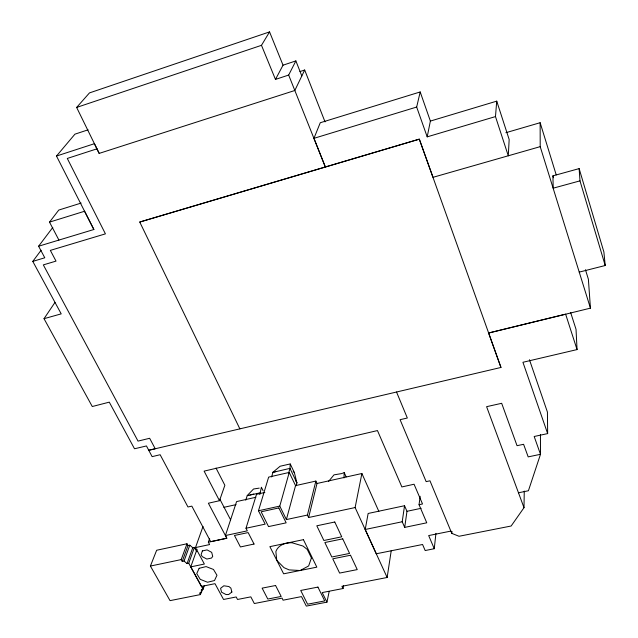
<?xml version="1.0" encoding="UTF-8"?>
<svg xmlns="http://www.w3.org/2000/svg" width="638" height="638" viewBox="0 0 638 638"><rect width="100%" height="100%" fill="white"/><g stroke="black" fill="none" stroke-linecap="round" stroke-linejoin="round"><path stroke-width="0.96" d="M188.003 545.546L189.797 545.187L192.756 547.723L194.407 547.38L188.736 563.25L187.054 563.601L184.039 561.033L182.229 561.392L188.003 545.546L187.006 543.767L156.653 550.251L150.401 566.058L170.043 600.645L200.412 594.584L199.582 593.013L201.321 592.638L201.361 589.703L203.059 589.337L204.256 585.756M396.533 392.011L407.331 418.01L400.09 419.692L426.152 481.626L429.972 480.805L451.8 533.376L459.017 536.271L511.142 526.015L523.997 507.689L524.261 491.069M343.994 477.95L344.185 472.567L342.766 473.101M288.647 473.077L289.979 468.364L290.234 463.938L280.138 466.234L273.008 472.192L271.573 476.937M495.479 116.587L496.731 101.147L430.379 121.076L427.197 136.851L495.479 116.587L508.295 155.816L509.164 139.483L496.731 101.147M451.8 533.376L451.983 531.414M420.147 496.292L419.054 504.714L426.758 522.801L404.699 527.395L406.98 511.309L404.54 505.727L368.142 513.47L365.207 529.484L376.276 553.776L422.563 544.493L425.187 550.546L434.263 548.712L435.929 533.336M404.699 527.395L402.203 521.756L404.54 505.727M197.022 549.246L190.778 566.871L201.496 586.41L215.006 583.674L223.547 599.473L236.212 596.953L237.519 599.473L250.83 596.857L254.331 603.54L282.076 598.109L283.081 600.191L301.503 596.602L306.328 606.1L326.959 602.144L322.198 592.574L343.029 588.523L341.936 586.298L387.138 577.486L391.238 550.626M261.381 487.249L259.81 494.53M343.029 588.523L343.587 585.644M355.119 507.561L361.89 473.508L317.006 483.484L308.617 517.514L355.119 507.561L387.138 577.486M326.959 602.144L329.16 591.562M427.197 136.851L416.67 107.048L420.195 91.952L320.268 122.735L313.944 138.334L325.364 167.028L288.671 75.053L295.88 60.905L301.814 75.978M307.428 515.057L315.866 481.076L295.546 485.622L286.382 519.579L307.428 515.057L308.617 517.514M296.136 485.749L296.901 482.894L294.381 472.646L293.161 471.33M286.382 519.579L279.779 506.101L289.237 472.431L268.646 477.112L258.462 510.775L265.161 524.149L246.005 528.248L247.313 530.848L225.397 535.553L226.817 538.233L210.707 541.702L191.831 506.125L187.963 506.979L160.146 454.727L152.131 456.641L146.453 445.946L134.514 448.777L109.281 402.155L92.279 406.518L44.022 318.681L54.98 302.412M246.005 528.248L256.524 494.322L264.858 492.464M245.742 500.176L247.233 495.535L253.549 489.003L259.235 488.126M225.397 535.553L236.586 501.588L255.846 497.289M201.321 592.638L203.418 586.37M200.412 594.584L202.214 589.209M190.778 566.871L204.367 564.04L195.491 547.587L209.607 544.573L208.371 542.172L209.639 538.496M208.371 542.172L226.817 538.233L208.387 503.222L219.488 500.718L224.863 485.279L216.011 468.053M195.491 547.587L203.028 526.43M187.054 563.601L192.756 547.723M184.039 561.033L189.797 545.187M182.229 561.392L181.2 559.598L187.006 543.767M325.037 121.89L304.685 70.013L294.82 90.492L99.169 153.399L94.416 143.694L56.487 156.039L93.874 229.505L38.607 246.22L44.78 257.776L32.785 261.397L61.208 313.872L44.022 318.681M283.033 65.188L269.555 31.9L261.484 45.322L275.464 79.415L283.033 65.188L295.88 60.905M32.785 261.397L41.095 250.271M38.607 246.22L52.794 227.439M58.919 240.087L49.517 222.128L58.76 210.069L81.122 203.075M328.554 481.435L334.001 474.855L342.12 473.508M56.487 156.039L74.933 134.163L88.092 129.825M99.169 153.399L76.64 107.431L89.464 92.917L269.555 31.9M76.64 107.431L261.484 45.322M275.464 79.415L288.671 75.053M299.948 71.56L304.685 70.013M96.936 148.845L67.293 158.447L105.429 233.859L50.346 250.383L56.016 261.109L43.32 264.89L138.031 441.105L149.651 438.282L155.209 448.737L148.806 450.276L500.958 367.456L419.318 139.148L139.746 222.04L239.856 428.84M49.517 222.128L84.567 211.25L93.874 229.505M313.944 138.334L416.67 107.048M139.746 222.04L419.318 139.148L432.995 177.324L540.203 146.652L540.139 122.711L505.886 132.704M579.137 168.615L579.982 180.865L553.21 188.178L552.915 175.857L579.137 168.615L603.891 251.994L605.215 265.512L579.208 272.115M500.958 367.456L488.62 333.004L590.445 308.146L588.38 279.221L585.453 269.73M488.62 333.004L565.627 314.167L577.047 349.584L522.929 362.28L547.651 433.601L534.181 436.488L540.49 454.304L528.416 490.75L518.487 492.791M273 472.224L276.366 471.458M295.538 480.039L296.901 482.894L289.979 468.364L273.04 472.335M249.857 494.96L253.804 494.083M223.85 507.338L236.06 504.626M258.462 510.775L279.779 506.101M419.054 504.714L422.515 503.964L414.062 484.234L401.868 486.938L377.465 430.57L204.104 471.131L219.488 500.718M406.98 511.309L421.128 508.311M150.401 566.058L181.2 559.598M365.207 529.484L402.203 521.756M450.867 531.095L428.672 535.569L434.263 548.712M188.736 563.25L203.059 589.337M194.407 547.38L196.751 551.687M219.791 499.06L230.621 519.858M247.305 495.678L260.456 492.759M263.095 490.71L261.444 487.392M289.237 472.431L295.546 485.622M290.298 464.057L294.325 472.527M315.866 481.076L317.006 483.484M344.249 472.702L346.131 476.833M361.89 473.508L378.836 511.349M523.997 507.689L486.603 406.677L501.675 403.304L517.043 445.683L523.591 444.303L528.184 456.88L540.49 454.304L540.45 434.486M420.195 91.952L430.379 121.076M529.444 359.72L547.428 412.084L547.651 433.601M570.619 312.429L576.034 329.344L577.047 349.584M540.203 146.652L590.445 308.146M540.139 122.711L556.216 174.876M552.915 175.857L553.497 177.763M579.982 180.865L605.215 265.512M202.358 550.905L201.114 554.653L202.246 556.639L206.832 559.048L211.489 558.051L212.725 556.408L211.68 552.349L207.063 549.892L202.358 550.905M311.432 557.891L308.656 565.938L300.195 570.516L289.118 569.894L283.99 567.66L276.764 560.339L275.863 551.671A18.207 13.669 14.4 0 1 292.092 542.779L303.01 546.056L307.261 549.422L311.432 557.891M199.152 568.291L196.743 573.602L200.252 579.36L207.549 582.239L214.496 580.54L216.96 575.261L213.483 569.463L206.098 566.592L199.152 568.291M231.865 592.048L228.619 594.544L226.075 594.552L221.577 592.216L220.573 588.308L223.85 585.788L228.906 586.545L230.884 588.124L231.865 592.048M278.846 507.936L261.141 511.788L268.542 526.589L286.151 522.841L278.846 507.936M254.036 544.047L240.422 546.957L234.457 535.465L248.15 532.578L254.036 544.047M334.767 522.004L316.807 525.792L323.873 540.498L341.745 536.805L334.767 522.004M303.417 539.66L269.874 546.646L283.639 573.817L316.831 567.15L303.417 539.66M342.718 538.847L324.854 542.523L331.816 557.006L349.584 553.425L342.718 538.847M350.525 555.235L332.765 558.816L339.615 573.076L357.24 569.598L350.525 555.235M275.576 585.509L262.122 588.14L267.785 599.042L281.191 596.458L275.576 585.509M317.939 587.096L300.713 590.453L307.588 604.202L324.726 600.924L317.939 587.096"/></g></svg>
